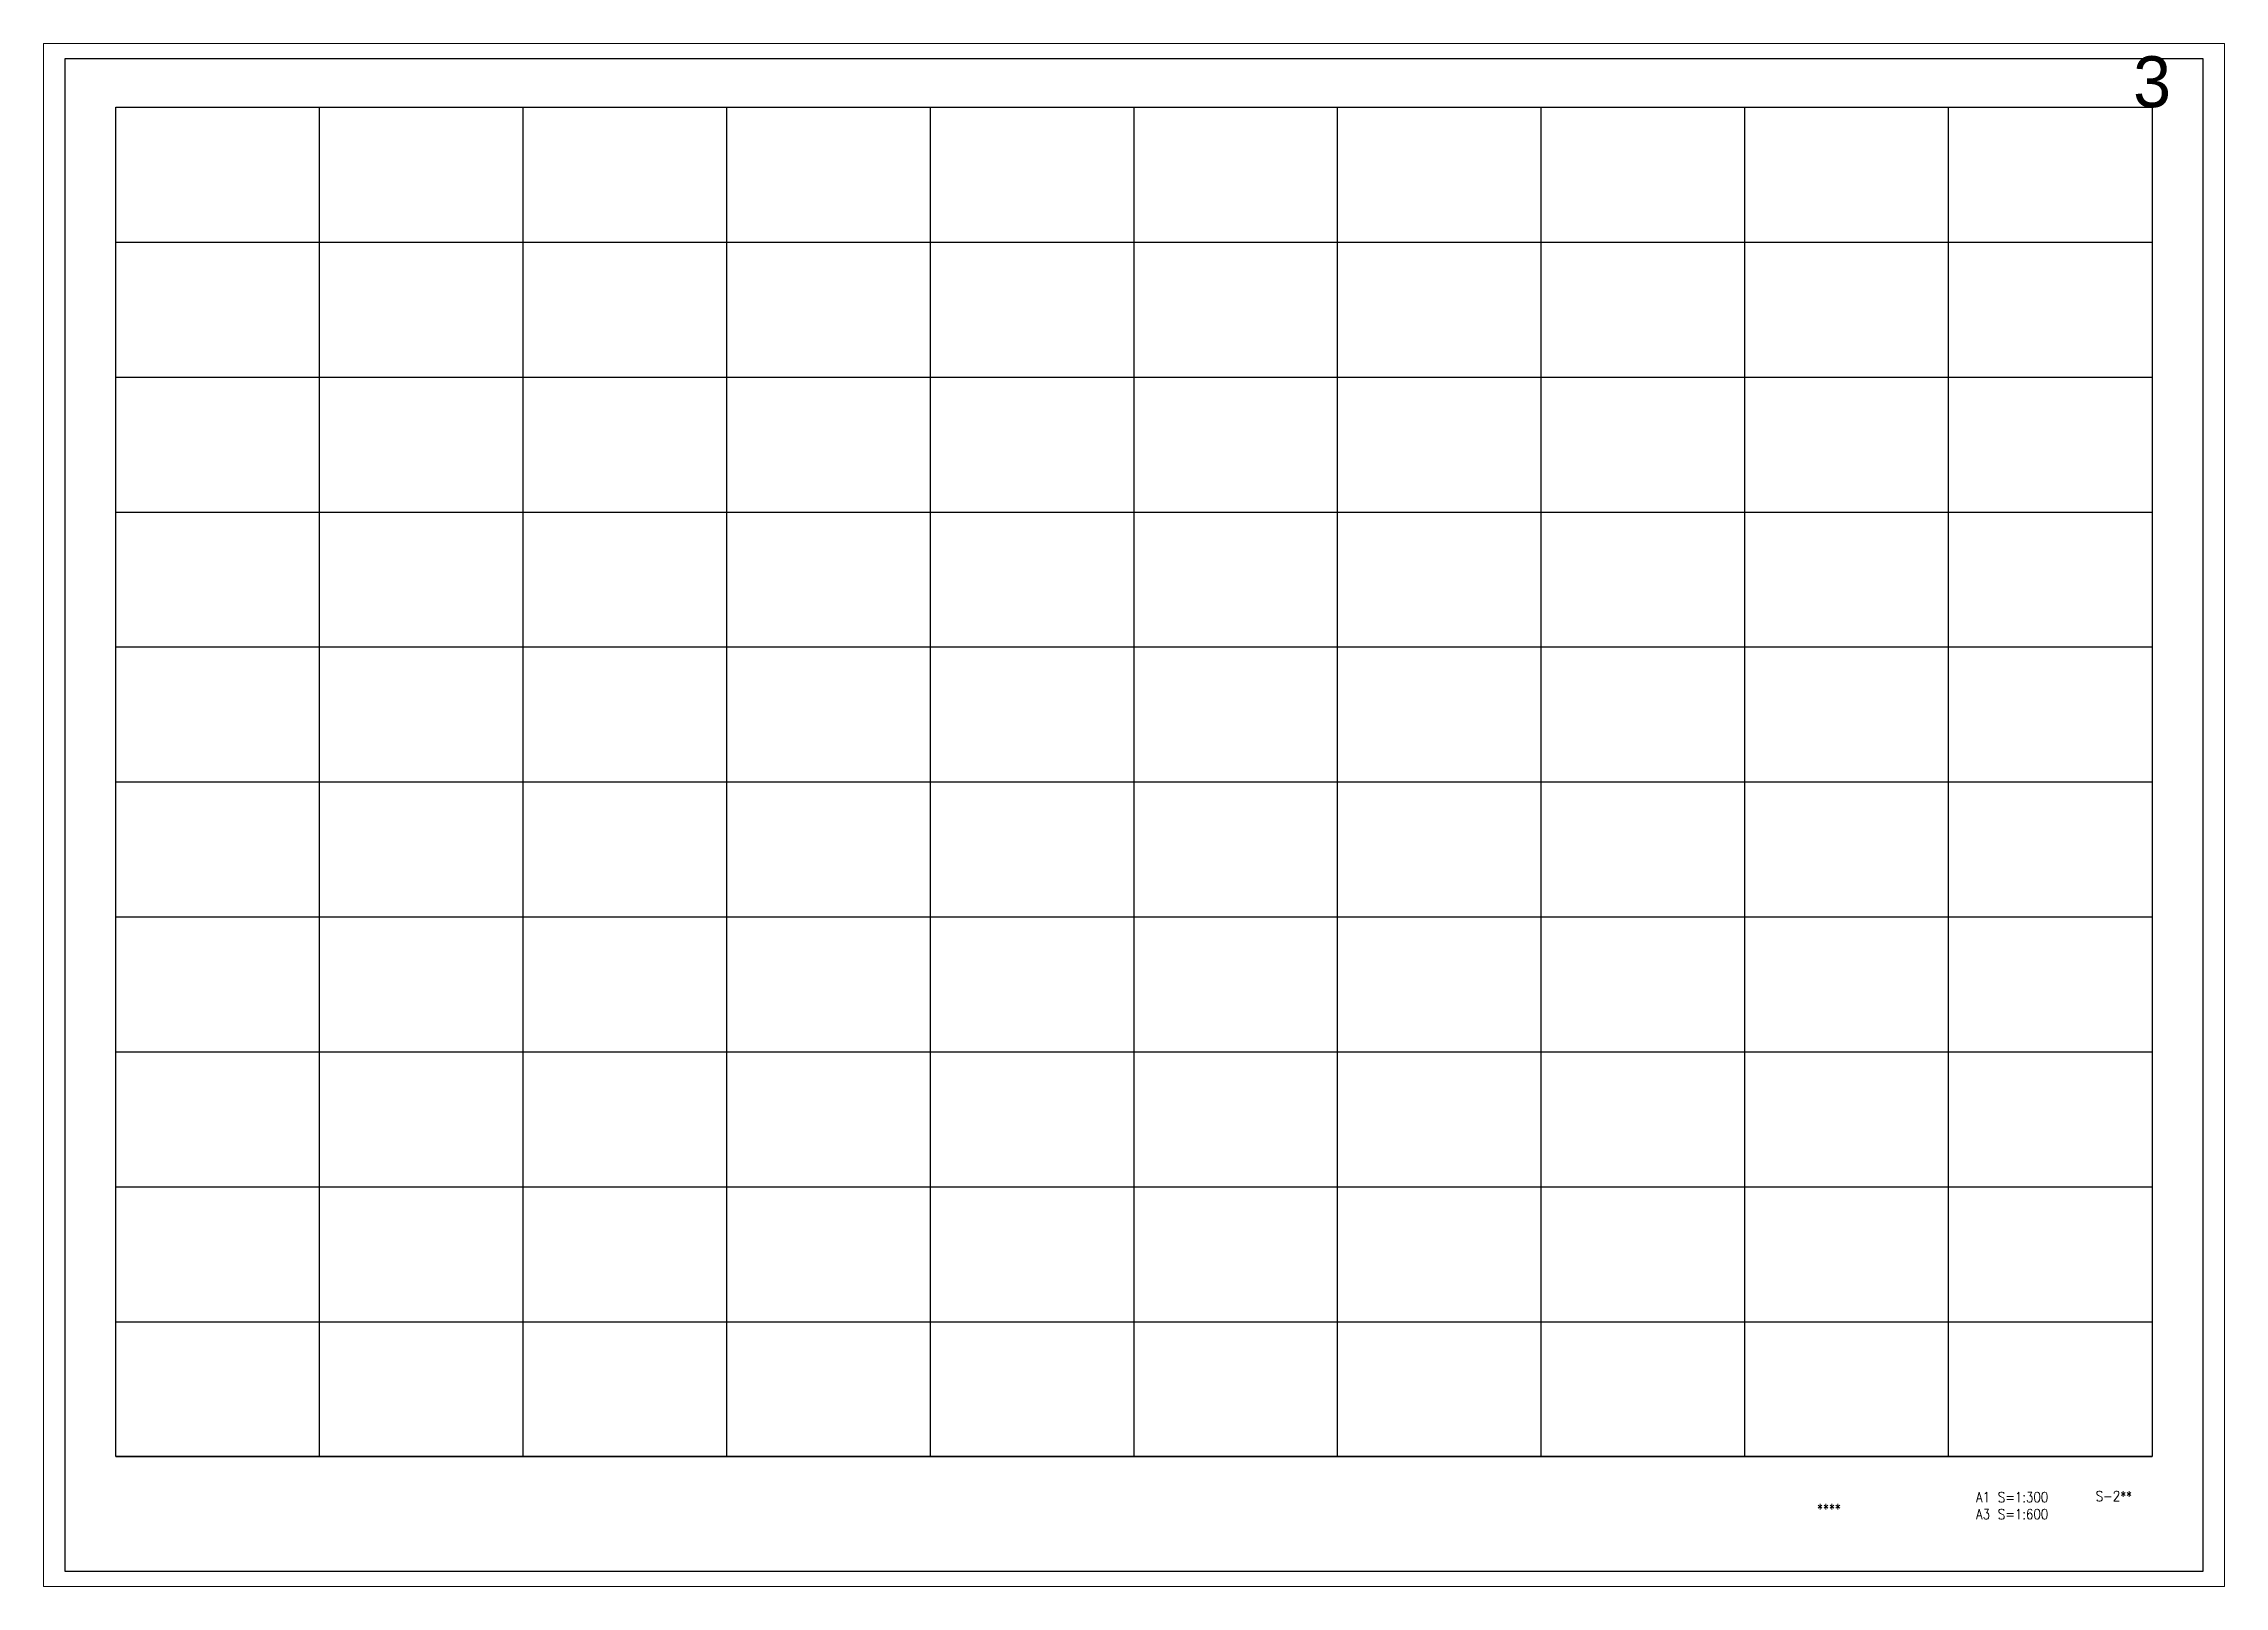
# Paper-space layout '03' of a CAD drawing. Extents: x -23 to 863, y -16 to 610.
# The model-space entities are those that its viewports show. They can reach past a viewport. Long polylines and large blocks are cut down to what shows.
import ezdxf
from ezdxf.enums import TextEntityAlignment as Align

# ---------------------------------------------------------------- set-up
doc = ezdxf.new("R2010")
doc.units = 0
doc.header["$MEASUREMENT"] = 0
doc.layers.get('Defpoints').update_dxf_attribs({"color": 251, "linetype": 'CONTINUOUS'})
doc.layers.add('99_レイアウト枠', color=251, linetype='CONTINUOUS', plot=False)
doc.layers.add('99_頁番号', color=6, linetype='CONTINUOUS')
doc.styles.add('DRACAD', font='txt', dxfattribs={"width": 0.85, "bigfont": 'extfont2'})
doc.styles.get("Standard").update_dxf_attribs({"font": 'Osaka.ttc'})

msp = doc.modelspace()

# ---------------------------------------------------------------- linework, layer by layer
at = {"layer": '99_レイアウト枠'}
for p, q in [((5000, -477250), (5000, -344750)), ((25000, -477250), (25000, -344750)), ((45000, -477250), (45000, -344750)), ((65000, -477250), (65000, -344750)), ((85000, -477250), (85000, -344750)), ((105000, -477250), (105000, -344750)), ((125000, -477250), (125000, -344750)), ((145000, -477250), (145000, -344750)), ((165000, -477250), (165000, -344750)), ((185000, -477250), (185000, -344750)), ((5000, -358000), (205000, -358000)), ((5000, -371250), (205000, -371250)), ((5000, -384500), (205000, -384500)), ((5000, -397750), (205000, -397750)), ((5000, -411000), (205000, -411000)), ((5000, -424250), (205000, -424250)), ((5000, -437500), (205000, -437500)), ((5000, -450750), (205000, -450750)), ((5000, -464000), (205000, -464000)), ((5000, -477250), (205000, -477250))]:
    msp.add_line(p, q, dxfattribs=at)
for points in [[(0, -488500), (210000, -488500), (210000, -340000), (0, -340000)], [(5000, -344750), (205000, -344750), (205000, -477250), (5000, -477250)]]:
    msp.add_lwpolyline(points, close=True, dxfattribs=at)

# ---------------------------------------------------------------- texts
msp.add_text('3', height=5000, dxfattribs=at).set_placement((205000, -344750), align=Align.CENTER)
at = {"layer": '99_頁番号', "char_height": 1000, "attachment_point": 5, "style": 'DRACAD'}
for s, insert in [('{  ****  }', (172500, -482375)), ('A1 S=1:300^JA3 S=1:600', (191250, -482060.8)), ('{S-2**}', (201250, -481125))]:
    msp.add_mtext(s, dxfattribs=dict(at, insert=insert))

psp = doc.layouts.new('03')

# ---------------------------------------------------------------- viewports
at = {"layer": 'Defpoints'}
psp.add_viewport(center=(420, 297), size=(885.46, 626.16), view_center_point=(105000, -414250), view_height=151474.0693, dxfattribs=at)

doc.saveas('drawing.dxf')
